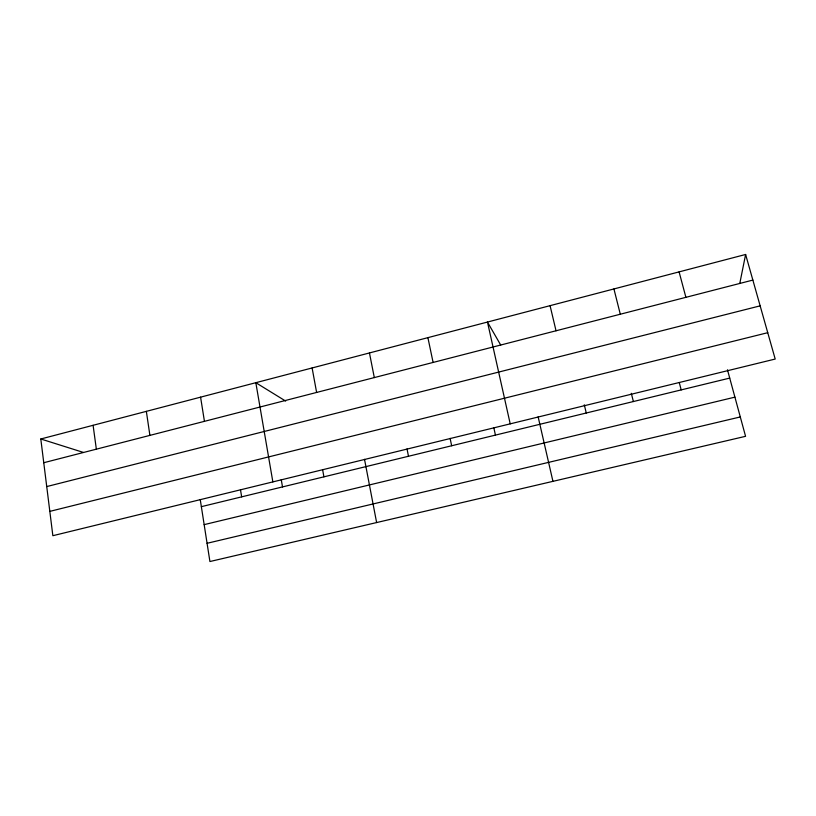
<?xml version="1.0" encoding="UTF-8"?>
<svg xmlns="http://www.w3.org/2000/svg" width="816" height="816" viewBox="0 0 816 816"><rect width="100%" height="100%" fill="white"/><g stroke="black" fill="none" stroke-linecap="round" stroke-linejoin="round"><path stroke-width="1.22" d="M739.867 283.06L745.62 254.47L40.8 438.988L52.856 535.704L775.2 359.05L745.62 254.47M43.758 462.723L752.872 280.082M46.736 486.571L760.155 305.847M49.827 511.377L767.744 332.693M201.358 506.665L729.728 378.094M204.153 524.637L734.91 397.147M207.07 543.293L740.296 416.945M40.8 438.988L83.232 452.37M285.661 401.074L255.826 382.694L272.86 481.899M500.708 345.056L487.468 322.055L510.214 423.851M727.464 369.781L745.569 436.315L209.916 561.53L200.236 499.494M679.096 271.881L685.899 297.33M679.34 382.816L681.187 389.905M613.928 288.946L620.303 314.231M631.309 393.312L633.379 401.543M584.297 404.818L586.265 413.008M550.066 305.663L556.033 330.786M538.142 416.854L552.942 481.338M493.813 427.686L495.445 435.112M450.106 438.376L451.656 445.76M427.9 337.651L433.102 362.447M407.011 448.922L408.49 456.266M369.454 352.951L374.309 377.584M364.517 459.316L376.625 522.556M312.11 367.965L316.618 392.445M322.595 469.567L323.921 476.84M281.255 479.675L282.509 486.917M240.475 489.651L241.658 496.862M200.583 397.157L204.439 421.342M146.35 411.356L149.899 435.387M93.095 425.299L96.349 449.177"/></g></svg>
